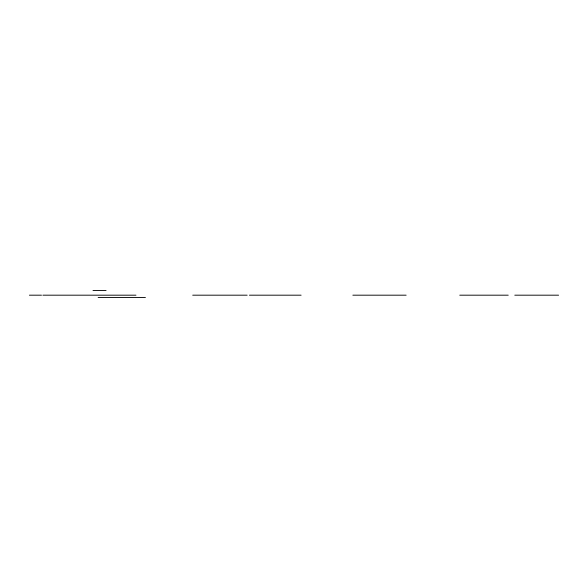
<?xml version="1.0" encoding="UTF-8"?>
<svg xmlns="http://www.w3.org/2000/svg" width="588" height="588" viewBox="0 0 588 588"><rect width="100%" height="100%" fill="white"/><g stroke="black" fill="none" stroke-linecap="round" stroke-linejoin="round"><path stroke-width="0.88" d="M92.992 290.457L106.075 290.457M29.4 295.183L41.491 295.183M42.873 295.183L135.968 295.183M192.702 295.183L247.158 295.183M249.437 295.183L301.107 295.183M352.851 295.183L406.139 295.183M459.75 295.183L508.23 295.183M514.779 295.183L558.6 295.183M98.145 297.543L145.42 297.543"/></g></svg>
